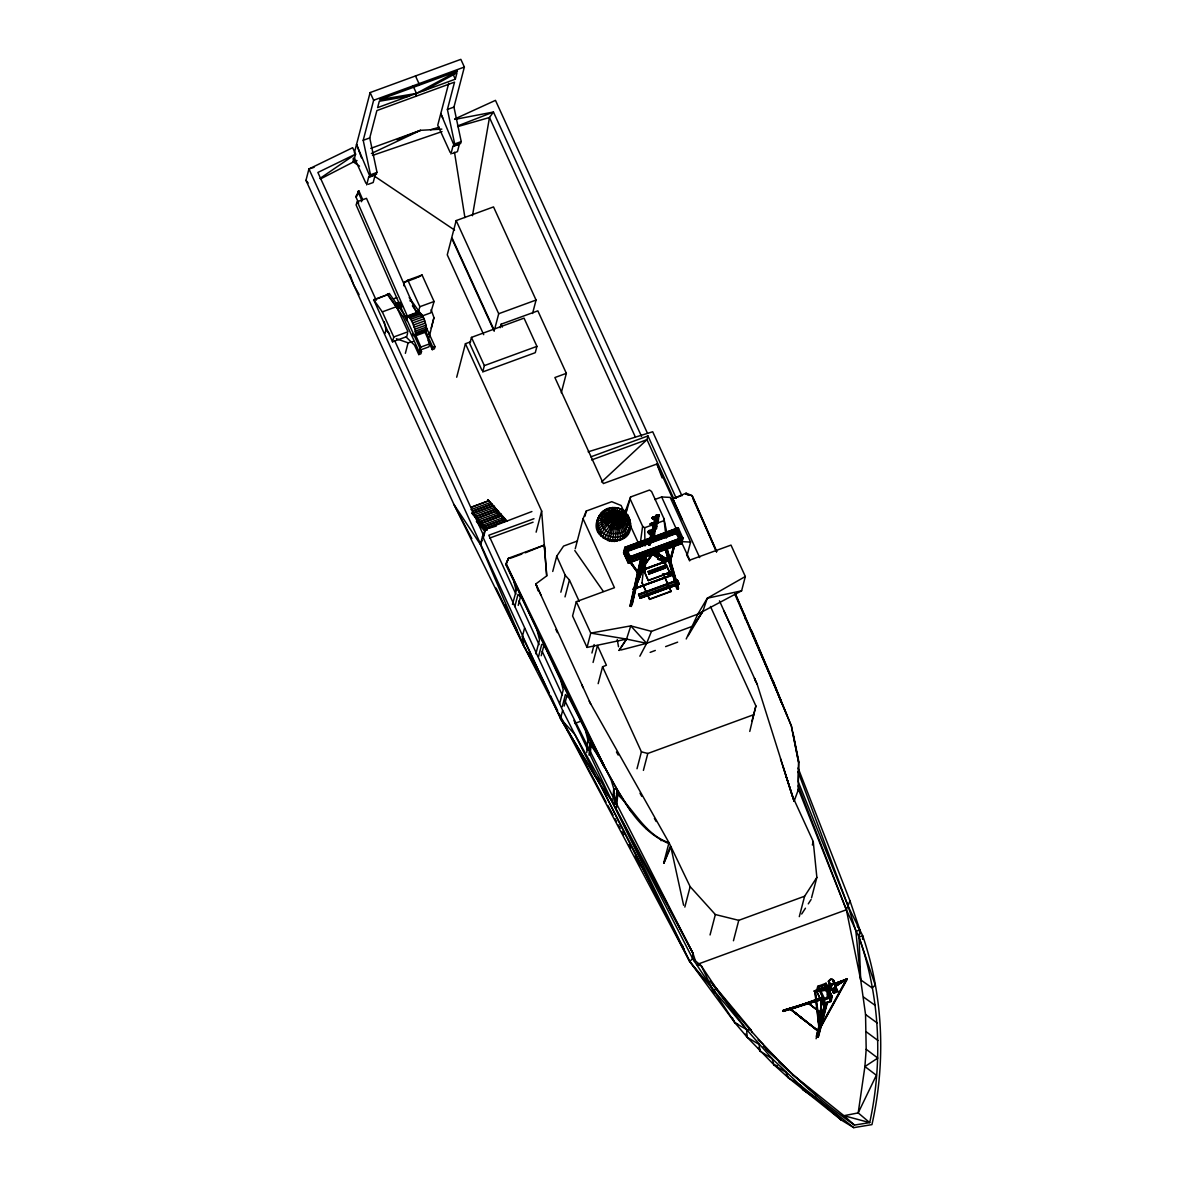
<?xml version="1.0" encoding="UTF-8"?>
<svg xmlns="http://www.w3.org/2000/svg" width="1187" height="1187" viewBox="0 0 1187 1187"><rect width="100%" height="100%" fill="white"/><g stroke="black" fill="none" stroke-linecap="round" stroke-linejoin="round"><path stroke-width="1.5" d="M626.588 557.178L624.332 553.572L626.306 557.148M673.296 574.671L662.509 573.885M646.603 592.714L642.033 582.728L644.215 562.341M652.093 553.528L666.219 564.389L669.765 572.757L648.325 580.621L644.675 572.609L646.336 555.635M644.675 572.609L644.719 566.258M653.221 535.471C654.408 534.981 654.215 534.862 653.414 534.491M655.372 526.998C657.197 524.402 655.565 529.016 655.595 526.123M657.034 521.093C658.236 520.381 657.924 520.826 657.435 519.817M657.732 515.87C660.373 514.995 656.752 514.713 655.966 516.033C657.702 516.345 659.408 515.989 657.865 515.544M658.933 515.44L651.722 518.036L658.043 522.651L651.722 518.036M834.283 982.821C824.787 992.451 830.307 969.987 834.238 982.91M828.749 983.192L828.793 981.486M798.45 789.355L846.361 909.791L858.987 937.092C879.879 996.709 883.113 1061 869.715 1122.62L858.201 1112.902L864.908 1066.549L866.184 1049.263L865.546 1014.499L860.679 979.854L846.361 909.791L798.228 785.779M673.771 574.775L668.593 572.179M819.03 1028.506L820.054 1028.461L815.276 990.863L814.445 991.323L847.192 979.26L833.2 984.008M814.445 991.323L847.028 978.874L835.307 986.649M673.608 574.879L633.22 589.256L673.326 574.315M735.332 593.915L773.36 681.65L791.388 726.043L798.569 762.336L798.257 781.729L848.364 906.779L862.697 935.742C883.425 996.576 885.947 1062.039 871.941 1124.623L853.75 1127.65L841.301 1120.038L788.287 1077.707L773.969 1064.813L747.216 1037.304L734.887 1022.734L689.766 961.589L562.653 710.39L482.545 536.227L485.587 529.179L531.895 511.538M798.109 790.542L798.777 761.49L793.109 733.343M670.032 561.54L656.559 552.623M677.317 534.61L677.614 534.447M789.889 1009.677L821.552 998.297L808.065 1002.852L822.873 1014.722M862.578 939.332L862.697 935.742L858.987 937.092L860.679 979.854L872.267 987.985L875.205 985.032L858.987 937.092L859.981 930.296L849.996 900.859L798.079 767.989M829.921 989.498L814.534 991.427L815.276 990.863M403.892 285.785L404.025 282.491L407.853 280.191L422.068 274.998L434.071 301.498L430.718 312.864L421.251 316.321M638.754 571.451L638.265 570.65M655.476 552.178L655.432 551.421L670.151 562.267L674.676 544.655M674.854 544.892L670.21 561.985L669.394 561.97L674.112 544.625L670.195 562.015L669.364 561.911M669.587 562.074L670.418 561.807M616.112 802.931L692.926 953.206L692.6 958.488L734.887 1022.734L746.608 1029.559L772.04 1058.552L800.261 1085.244L853.75 1127.65M669.067 559.581L652.909 553.572M669.29 559.656L653.028 553.276M669.513 559.7L653.132 553.097M622.255 511.241L622.359 509.92C615.4 505.721 605.296 507.131 600.548 513.971L603.456 510.885C613.783 513.808 624.407 524.342 626.691 535.085C618.175 544.67 600.325 540.263 597.18 527.859C603.916 519.164 616.81 517.013 627.196 516.167L628.947 517.131C641.395 554.388 577.416 543.231 601.705 512.517C612.388 513.704 625.267 522.399 628.22 533.111L625.534 536.539L623.22 536.806M638.547 594.361L640.253 598.337L678.89 584.197L678.563 582.431L677.258 580.087L638.621 594.242L640.327 598.248M648.072 571.496L649.23 574.004L648.072 571.496L664.75 565.368L665.447 566.807L665.714 567.905L649.23 574.004M586.779 752.513L587.802 739.649L585.606 730.895L505.855 564.656L508.451 558.231L544.24 545.115L545.367 551.97M589.004 755.08L589.894 744.056L587.802 739.649M590.236 754.62L591.111 743.596L589.894 744.056C614.97 777.144 627.211 825.9 668.771 843.527M612.729 801.492L613.753 788.628L611.142 780.022L506.122 563.795L508.451 558.231M615.474 804.311L617.255 789.8L593.47 747.513L585.606 730.895L604.153 767.128M616.661 807.442L617.833 792.753L616.35 793.287C633.873 809.178 644.927 834.862 668.993 842.696L589.256 701.25M638.591 571.526L668.251 560.576L638.517 571.288L643.428 561.718L638.235 570.799L639.289 570.724L638.769 571.526M643.888 561.881L638.591 571.184L638.873 570.487M638.843 571.155L644.778 556.955M641.025 564.997L638.398 570.977L645.728 555.368M643.933 562.252L643.354 561.748M821.463 999.172L818.941 1029.396L821.79 999.335M819.52 1027.779L821.923 999.187M824.164 1003.89L823.526 1014.277M615.593 804.356L617.255 789.8L613.753 788.628L614.925 804.474M412.26 334.2L414.5 336.218L415.42 334.333C416.785 329.704 406.696 307.863 406.963 320.846M633.116 588.975L673.296 574.256M641.084 564.997L638.487 571.081L668.014 560.353M666.1 573.603L673.771 574.315L664.201 573.825M846.717 978.978L834.995 986.204M654.274 537.117L655.269 529.506C634.333 529.936 667.465 544.21 648.043 532.162M654.556 522.206L650.135 524.15L656.456 528.749L657.45 521.152M658.043 522.651L659.037 515.039L651.811 517.695M626.039 513.11L630.609 496.967L649.526 490.038L651.574 491.522L663.874 518.467L667.613 536.494M666.189 538.201L663.874 518.467M639.986 545.501L642.612 526.256L630.312 499.312M658.31 559.211L669.216 559.67M669.943 561.955L674.528 544.596M670.403 561.955L656.752 552.474M597.046 527.325L597.061 520.47L600.236 514.401C610.934 513.6 622.611 520.351 629.14 528.645L629.392 530.93M619.866 510.069L620.074 508.808L613.264 522.948L607.165 540.248L609.584 541.035L617.655 508.021M472.471 215.708L489.474 117.513L493.451 112.023L641.573 436.46M668.875 559.938L652.835 553.81L638.799 572.579L652.657 553.661M829.921 985.269L814.297 990.922L829.906 990.092L814.297 990.863L829.505 989.632M749.769 731.429L755.896 705.939L710.449 606.453M637.434 573.573L652.509 553.602M691.976 496.507L692.155 495.691L686.116 493.169L672.257 499L680.774 495.884M829.98 985.403L814.49 990.997M630 605.83L640.98 557.608M630.208 606.127L641.114 557.935M630.356 606.245L641.796 556.406M630.534 606.349L641.974 556.51M630.727 606.409L642.375 556.614M631.143 606.438L642.582 556.614M631.336 606.409L642.775 556.584M631.929 604.569L643.102 556.421M632.285 604.213L642.939 557.623M429.115 337.153L433.952 317.597L431.148 309.703M656.277 521.701L656.663 522.547L656.99 521.672M834.402 982.287L832.725 984.335L828.986 983.697M833.645 991.264C834.476 992.124 835.04 990.388 833.838 990.477M833.942 989.572C832.873 989.913 833.051 988.489 834.149 988.801M835.885 988.875C834.773 989.186 834.965 987.569 836.093 988.088M835.544 990.67C837.621 988.816 835.144 991.011 836.523 991.249M835.752 989.884L836.969 989.824M798.569 762.336L791.388 726.043L751.846 631.039L749.561 628.709M407.571 333.384L406.74 336.618L392.526 341.811L393.758 336.974L382.303 311.884L373.682 299.717L387.897 294.51L396.517 306.676L407.987 331.766L393.758 336.974M703.223 978.637L689.766 961.589L565.472 727.156L523.882 646.158L453.938 504.46L305.964 180.365L308.932 168.969L352.658 147.692L355.596 154.117L353.385 161.981L320.46 178.955M354.364 152.752L370.121 92.571L460.853 59.35L464.369 67.051L453.953 107.082L461.224 141.579L459.384 144.161L452.855 146.55L450.912 154.043M366.664 184.89L368.608 177.397L370.492 174.801L363.207 140.303L373.638 100.272L370.121 92.571M368.608 177.397L375.151 175.008L377.021 172.412L369.75 137.915L376.873 110.584L454.532 82.14L447.41 109.471L454.695 143.968L452.855 146.55M375.151 175.008L373.193 182.501L368.296 184.297M415.702 96.355L416.474 93.402L412.957 85.701M418.551 85.434L419.011 83.669L415.495 75.968M392.526 341.811L373.682 299.717M387.244 294.317L387.021 295.133L389.351 293.53L387.244 294.317L403.135 316.751L419.397 352.346L418.788 354.587L420.895 353.815L421.519 351.575L405.257 315.965L389.351 293.53M387.897 294.51L373.534 300.237M448.701 83.327L437.751 125.228L450.17 152.44M385.063 333.339L385.968 329.838L384.232 321.707M408.936 96.162L379.291 101.266L377.629 107.616L455.304 79.188L456.965 72.837L423.996 90.642M459.384 144.161L457.44 151.654L452.544 153.449M405.36 353.34L408.091 342.835L413.15 341.544M532.562 313.487L536.064 300.044L493.525 206.909L456.179 220.589L451.802 237.385L494.326 330.52M431.222 328.102L433.952 317.597M456.698 377.229L465.423 343.711L470.631 341.826M471.447 337.39L484.341 365.611L482.694 371.946L535.278 352.687L536.925 346.367L524.046 318.131L471.447 337.39L469.8 343.726L481.937 370.285M494.756 328.844L498.703 313.724L456.179 220.589M500.187 327.731L501.107 324.199L537.845 310.846L566.347 373.341L561.288 392.734M473.732 515.039L494.934 507.279L496.211 510.365M478.035 520.054L499.193 512.487M481.403 526.271L479.474 521.716L500.677 513.956L501.997 516.849M484.326 529.402L482.337 525.055M483.777 526.731L504.979 518.971L483.777 526.731L485.097 529.625M490.572 502.457L471.002 509.624M482.545 536.227L480.394 544.492L523.882 646.158L536.999 670.18M483.435 537.459L485.587 529.179L496.27 526.093M494.771 508.704L493.495 505.603L472.292 513.363M501.953 517.057L500.677 513.956M502.116 515.633L480.854 523.586L502.116 515.633L503.377 518.719M503.496 517.502L482.293 525.262M512.458 604.406L517.117 587.58M514.802 606.646L517.992 594.39L521.583 597.847M536.123 532.162L541.643 510.989L465.423 343.711M518.229 605.4L520.514 596.631M526.375 649.868L523.882 646.158L522.369 636.455L524.535 628.175M552.741 571.451L556.703 556.243L563.573 546.079L577.431 541.005M535.871 653.844L539.521 639.823L537.31 631.069M538.512 656.708L541.702 644.452L543.453 644.823L545.293 647.909M541.213 655.728L544.403 643.458M560.843 592.209L565.249 575.294L556.703 556.243M575.25 548.765L583.069 518.749L586.274 511.033L611.765 501.686L621.098 505.484L624.317 512.443M584.894 516.33L586.274 511.033M565.012 596.898L569.419 579.998L565.249 575.294M583.069 518.749L614.451 587.699L576.303 601.661L572.579 615.979L587.031 647.419L626.543 639.096L646.648 643.309L693.015 626.068L702.912 611.142L707.274 598.233L745.332 576.511L730.999 545.1L689.825 560.101L680.448 539.981M559.581 703.906L563.231 689.884L561.021 681.13L506.122 563.795M562.237 706.799L565.427 694.529L569.018 697.986L604.376 766.283L561.021 681.13M695.582 961.351L692.926 953.206L611.691 800.706L600.014 784.221L560.501 718.654L562.653 710.39M564.196 706.072L566.941 695.552M587.031 647.419L590.755 633.101L576.303 601.661M590.829 456.847L647.968 435.926L646.989 439.65L601.497 482.011M591.927 653.013L594.138 644.556M593.07 662.45L597.476 645.55L606.409 665.269L602.566 666.753L598.159 683.667M628.294 563.217L623.561 552.83L625.03 547.088L629.748 557.43L628.294 563.217L681.486 543.735L682.97 538.097L629.689 557.608M630.223 556.599L628.042 562.074L623.991 553.216L625.341 548.038L678.534 528.571M625.504 547.237L625.831 547.964L625.504 547.237L678.207 527.948M623.991 553.216L625.371 548.706M625.727 546.999L630.564 557.356M676.798 531.435L625.03 551.05M626.855 548.127L677.243 529.669L677.525 530.574L625.386 549.67L677.569 530.396M624.822 552.919L625.727 549.462M628.042 562.074L629.392 556.911L682.584 537.429L680.848 543.631L629.214 562.534L628.873 561.777M630.252 557.608L629.971 556.718L630.252 557.608L682.926 538.275L678.252 527.755L624.97 547.281L630.06 558.854L629.303 559.136M654.705 499.534L661.663 496.982L682.065 541.554L629.436 560.709M677.762 529.654L682.48 539.981L629.852 559.136M629.214 562.534L630.505 557.148M648.74 532.577C649.69 532.37 649.719 531.984 649.052 531.361M650.921 524.209C652.672 522.043 650.862 525.529 651.233 522.992M652.509 518.111C653.518 517.888 653.473 517.591 652.82 516.879M648.977 532.8L649.363 531.272M651.544 522.903L651.648 523.897M652.761 518.333L653.132 516.805M649.319 532.844L649.675 531.39M651.604 524.446L651.856 523.022M653.087 518.378L653.443 516.909M649.601 532.711L649.868 531.642M651.782 524.342L652.049 523.274M653.369 518.229L653.636 517.176M642.108 568.707L643.621 563.053M644.407 560.056L645.327 556.525M648.562 544.136L656.07 515.292M641.766 571.051L645.372 556.718M648.517 545.085L656.337 515.01M641.885 571.214L645.58 557.059M648.695 544.996L656.53 514.921M642.226 571.451L645.728 557.193M649.096 544.937L656.322 516.508M642.419 571.526L643.799 566.214M644.719 562.668L645.639 559.136M649.334 544.981L656.708 516.686M642.627 571.555L643.547 568.009M644.927 562.697L645.847 559.166M649.541 545.011L656.901 516.716M642.835 571.54L643.755 567.994M645.135 562.697L646.054 559.151M649.749 545.011L657.108 516.701M645.327 562.638L646.247 559.107M649.942 544.952L657.494 516.568M650.743 542.978L658.192 514.906M654.319 530.233C655.046 531.687 654.26 528.527 654.749 530.337M656.96 520.885L657.183 520.01M653.399 535.723L653.666 534.284M655.506 527.28L655.847 525.93M656.545 522.532L657.331 521.657M654.705 530.886L655.046 529.521M658.473 516.419L658.815 515.054M654.942 530.693L655.269 529.506M657.168 522.235L657.746 520.781M658.755 516.122L659.037 515.039M654.037 535.752L654.274 534.447M656.218 527.384L656.456 526.078M657.702 521.33L658.043 519.965M642.033 582.728L649.63 599.376L671.085 591.527L663.578 574.523L671.085 591.527M654.185 535.604L654.408 534.729M656.366 527.236L656.589 526.36M657.954 521.138L658.177 520.262M656.456 528.749L650.224 523.793M648.325 580.621L644.764 572.238M656.589 570.279L657.806 569.849L657.272 568.692L656.07 569.137L656.322 571.303L655.803 570.161M661.204 559.893L666.115 564.76L669.765 572.757M688.935 495.261L685.893 494.015L686.116 493.169M681.234 542.607L676.1 533.26L677.495 528.037L682.377 538.527M676.456 534.016L677.792 528.838M678.252 527.755L676.753 533.364L623.561 552.83M680.492 542.874L681.842 537.696M629.392 560.887L629.11 559.997L681.249 540.901L629.065 560.175M629.807 559.314L629.525 558.424L681.664 539.328L629.481 558.602M680.848 543.631L682.213 538.364M687.036 555.709L690.582 542.073L670.18 497.398L661.663 496.982M637.004 768.746L641.41 751.831L602.566 666.753M631.217 811.745L617.255 789.8M643.399 770.378L647.805 753.478L754.175 714.529M646.247 828.823L646.455 827.977M661.085 840.722L661.307 839.877M663.681 863.068L669.008 842.651L690.151 886.659L715.36 914.539L738.759 920.34L804.623 896.215L816.864 877.401L813.243 841.583L792.382 796.002L757.172 684.276L719.456 600.83M639.852 656.203L646.648 643.309L630.772 625.89L626.543 639.096L590.755 633.101L630.772 625.89L651.455 631.365L697.822 614.124L741.608 590.814L745.332 576.511M684.825 907.076L690.151 886.659M751.935 721.162L755.896 705.939M710.049 934.955L715.36 914.539M733.447 940.757L738.759 920.34M812.353 844.996L813.243 841.583M799.296 916.646L804.623 896.215M811.537 897.817L816.864 877.401M817.754 986.308L816.522 991.071L822.665 1004.543L831.004 1001.487L832.25 996.724L826.093 983.266L817.754 986.308L824.075 999.929L831.301 997.288L825.558 984.691L824.461 988.86L826.36 984.186L818.155 987.183L817.012 991.605L822.368 1003.327L824.416 998.801M817.888 986.976L818.911 986.382L817.888 986.976L823.452 999.157L822.368 1003.327M817.932 988.979L818.659 986.204L824.876 999.424L823.719 1003.831L830.217 1001.457L831.301 997.288M825.9 983.548L831.998 996.561L831.123 996.887L825.217 983.578L824.461 988.86M826.093 983.266L824.861 988.014L826.389 991.382M823.674 999.068L831.85 995.863L830.217 1001.457M822.665 1004.543L823.897 999.78L832.25 996.724M828.63 982.094L828.927 980.952M828.763 981.56L829.164 980.462M829.016 981.07L829.52 980.032M829.357 980.64L829.965 979.676M830.485 979.423L829.802 980.299M816.285 1036.37L824.965 1002.792M827.176 994.513L830.069 983.415M816.76 1035.42L824.935 1004.024M827.665 993.564L830.381 983.103M816.107 1038.729L825.648 1002.11M827.013 996.887L830.188 984.676M817.65 1033.506L819.475 1026.532M820.38 1023.046L825.366 1003.876M817.175 1037.349L826.256 1002.466M827.621 997.243L830.989 984.424M817.65 1037.364L826.731 1002.496M828.096 997.258L831.568 984.513M832.77 979.542L833.719 980.225M818.095 1037.201L827.176 1002.332M827.992 997.703L831.716 984.898M818.407 1036.889L827.591 1001.813M828.407 998.534L832.191 983.949M834.06 980.685L834.253 982.361M833.867 983.934L834.416 981.738M829.817 1000.596L830.915 996.427L823.452 999.157M832.784 989.75L833.066 988.296M832.962 989.943L833.155 989.157M833.2 988.919L833.408 988.133M833.066 990.003L833.274 989.216M833.319 990.062L833.526 989.29M833.704 989.038L833.897 988.252M831.998 996.561L831.182 996.635M833.689 989.973L834.135 988.548M833.689 991.724L833.971 990.27M833.971 991.991L834.06 991.13M834.238 990.878L834.446 990.106M834.728 989.038L835.01 987.584M833.689 993.341L828.363 981.263L833.689 993.341L837.859 991.59L832.458 979.765M834.224 992.05L834.431 991.264M834.491 990.952L834.698 990.166M835.099 988.445L835.01 989.29L835.218 988.519M835.144 988.207L835.351 987.421M834.609 991.011L834.802 990.225M834.595 991.946L834.98 990.418M835.262 989.364L835.47 988.578M835.633 988.326L835.737 987.48M835.633 989.261L836.019 987.732M835.574 990.908L836.019 989.483M835.915 991.279L836.004 990.418M836.182 990.181L836.375 989.394M836.167 991.338L836.36 990.551M836.627 989.454L836.434 990.24L836.746 989.513M837.859 991.59L832.384 980.032M425.406 325.594L435.006 346.634L434.397 348.874L432.276 349.646L432.899 347.405L425.51 331.232M638.665 571.095L645.268 559.374L643.621 562.46M849.996 900.859L846.361 909.791L696.65 964.601M418.417 311.573L419.857 306.706L407.853 280.191M635.401 587.224L642.36 566.318L635.104 587.105L640.965 573.113M635.253 587.164L642.597 566.392M635.609 587.253L645.372 559.715M625.312 511.493L630.609 496.967M645.194 559.611L642.315 566.451L645.12 560.071M645.105 559.581L642.39 566.496M666.026 573.84L673.593 574.389M798.332 789.711L794.118 801.18L785.616 775.066M614.688 508.793L615.148 507.591L615.281 518.155L613.115 537.518L612.091 541.465L609.643 540.634M663.889 863.083L670.432 846.108M358.652 203.17L355.803 196.656L358.919 190.929L362.48 199.06L361.441 201.731M357.376 194.935L358.919 190.929M416.756 313.279L366.501 198.333L357.317 201.701L356.085 204.891L406.34 319.822M415.702 335.224L420.881 347.064L419.649 350.239L428.833 346.886L430.05 343.696L424.887 331.87M651.455 631.365L646.648 643.309L620.801 650.046M635.802 587.268L637.196 583.87M641.203 573.113L635.193 587.402L641.292 573.143M635.505 587.491L641.47 573.306M635.772 587.342L637.182 583.945M505.855 564.656L508.229 559.062M644.615 556.762L638.71 570.546M639.11 570.917L645.787 555.412M663.934 863.157L670.863 847.028L683.608 905.251M482.219 540.263L480.394 544.492L453.938 504.46L471.803 538.616M820.573 999.098L783.91 1010.953M418.121 312.537C423.7 312.374 426.044 324.734 426.771 330.179L425.851 332.063L414.5 336.218M612.032 508.733L612.611 507.546L613.308 508.006C630.282 505.647 633.799 533.527 615.89 533.557C598.901 535.916 595.399 508.051 613.308 508.006C615.949 518.764 617.195 530.708 614.629 541.509L611.78 541.005M686.22 638.962L697.822 614.124L707.274 598.233L741.608 590.814M628.116 532.577L627.003 534.654L624.466 535.218M819.52 1028.343L846.42 979.23M820.009 1028.55L846.732 979.26M819.831 1028.654L847.206 979.32M638.443 571.14L643.755 561.763M818.585 1031.503L790.156 1008.995L818.778 1031.221M609.406 509.06L610.118 507.858L611.186 508.273C616.112 518.051 619.644 530.455 617.121 541.198L613.931 541.049M688.074 635.861L702.912 611.142L696.368 621.113M677.258 580.087L677.584 581.853M643.176 561.985L645.016 559.314M643.695 562.445L645.461 559.641M801.685 914.005L805.454 908.203M808.273 903.871L811.092 899.523M619.08 650.491L626.543 639.096L619.124 650.298M606.883 509.772L607.729 508.526L609.139 508.852C615.474 517.324 622.255 527.31 622.715 538.201L621.751 539.506M604.524 510.855L605.489 509.549L607.24 509.713C615.044 516.76 623.724 525.886 624.837 536.791L623.783 538.171M639.007 572.624L652.895 553.973M597.847 518.125L599.123 516.479C609.643 514.357 622.433 518.764 629.882 526.42L630.178 528.586M599.02 515.944L600.236 514.401M815.35 1098.331L803.213 1089.963L800.261 1085.244L788.287 1077.707L785.824 1072.202L773.969 1064.813L772.04 1058.552L760.259 1051.341L758.968 1044.323L747.216 1037.304L746.608 1029.559L689.766 961.589L692.6 958.488L611.691 800.706L589.642 753.849M428.077 334.259L430.48 331.915M818.526 1031.429L804.371 1020.167L818.674 1031.266M673.489 574.567L633.22 589.256M541.643 510.989L546.732 575.873L535.827 583.93L538.156 590.903M319.971 178.451L355.596 154.117L317.879 172.471L376.22 300.252M835.084 986.397L847.117 979.052L833.259 984.216M835.129 986.471L846.924 978.919M823.184 1014.306L819.52 1011.458M418.239 277.283L422.068 274.998M356.649 160.438L353.385 161.981L353.207 158.405M371.397 153.494L420.51 130.333L441.831 129.116M454.666 119.012L495.469 100.361L647.479 433.3M620 539.343L618.101 540.204L619.51 540.53L620.356 539.284L620.534 536.598L618.917 528.052L615.281 518.155L622.359 509.92L627.76 515.01L629.199 518.823M396.873 139.74L420.51 130.333L370.745 148.375M457.559 125.97L493.451 112.023L454.784 119.412M650.164 652.375L655.313 650.446M665.61 646.618L677.643 642.152M566.347 373.341L554.893 377.54L603.308 483.569L656.915 464.013L699.692 557.578M373.638 100.272L464.369 67.051M363.207 140.303L369.75 137.915M447.41 109.471L453.953 107.082M370.492 174.801L377.021 172.412M454.695 143.968L461.224 141.579M376.561 174.163L369.973 176.551L356.53 144.458M460.764 143.345L454.206 145.704L440.822 113.596M355.803 196.656L356.857 196.27M362.48 199.06L361.427 199.446L357.866 191.315M404.025 282.491L416.652 277.862M393.476 298.842L396.755 297.655M396.354 303.442L399.678 302.359M395.33 304.362L399.989 302.67M397.23 304.317L400.331 303.189M397.571 305.014L400.687 303.872M396.354 306.38L401.013 304.673M382.303 311.884L396.517 306.676M398.164 306.632L401.28 305.489M398.357 307.388L401.458 306.246M398.431 308.012L402.393 306.602M419.857 306.706L434.071 301.498M403.135 316.751L405.257 315.965M420.228 314.258L418.759 311.024L416.637 311.81L412.393 305.816M407.082 316.068L418.907 311.706M406.77 316.692L419.545 311.958M408.966 316.795L420.302 312.641M409.812 317.879L421.162 313.724M410.717 319.318L422.068 315.163M411.637 321.054L422.987 316.899M412.527 323.012L423.878 318.858M413.343 325.09L424.694 320.935M414.07 327.226L425.421 323.057M414.664 329.289L426.014 325.134M415.094 331.232L426.445 327.078M415.361 332.939L426.712 328.784M415.42 334.333L426.771 330.179M498.703 313.724L536.064 300.044M420.881 347.064L430.05 343.696M419.397 352.346L421.519 351.575M432.899 347.405L435.006 346.634M484.341 365.611L536.925 346.367M591.586 459.948L646.989 439.65L673.741 498.614M471.254 507.161L489.192 500.588L471.194 507.368M472.485 511.107L492.071 503.941L472.441 511.3M472.248 513.57L493.451 505.81M476.595 518.378L497.813 510.618L476.551 518.585M479.414 521.924L500.632 514.149M533.972 518.719L488.821 535.233L515.9 594.153M489.652 538.082L533.067 522.191M623.412 510.989L626.884 509.713M509.935 558.439L521.865 554.062M525.277 552.816L544.24 545.115L546.717 575.918M650.135 524.15L654.467 522.547M642.612 526.256L644.66 527.74L651.544 525.218M656.708 523.333L663.578 520.811M647.954 532.503L650.847 531.45M624.54 548.987L625.282 548.706L630 559.047M626.795 548.305L677.198 529.862M624.125 550.56L677.406 531.034M624.481 552.148L676.1 533.26M629.926 556.896L682.11 537.622L682.436 538.334M629.644 560.427L628.843 560.887L624.169 550.367L624.926 550.1L629.6 560.62M681.368 541.643L682.124 541.376M638.621 571.585L668.296 560.724M638.74 571.763L645.743 569.196M663.058 562.861L668.266 560.961M648.532 571.778L664.972 565.754M653.28 570.635L658.221 568.84M649.007 572.817L665.447 566.807M648.829 573.499L665.64 567.312M649.052 573.885L665.729 567.757M648.428 580.25L669.869 572.401M638.873 594.405L677.51 580.265M639.214 594.984L677.851 580.844M639.927 596.571L678.563 582.431M640.208 597.343L678.845 583.203M640.342 598.011L678.979 583.87M640.001 598.174L678.964 584.093M649.734 599.005L671.174 591.156M574.656 723.462L581.556 720.939M763.241 1046.251L792.693 1074.621L843.942 1115.706L869.715 1122.62L854.462 1125.068C801.077 1087.826 756.52 1040.361 716.77 989.157L713.12 990.507L701.294 965.803L692.6 958.488L694.632 961.544M819.06 987.065L826.434 984.364M817.012 991.605L817.576 990.373M789.667 1009.158L818.985 998.415M789.726 1009.365L821.508 997.807M789.815 1009.558L821.627 998.015M356.857 160.794L353.385 161.981L359.513 166.106M372.495 155.423L442.024 131.594M670.062 562.297L655.076 552.074M314.095 167.322L308.932 168.969L560.501 718.654L600.014 784.221L684.187 950.045L682.466 945.371M588.144 451.832L652.702 431.756L681.946 495.795M782.886 1010.627L821.567 998.534M782.841 1010.864L821.122 999.113M783.85 1010.627L820.395 999.409L783.539 1010.345M782.96 1011.205L821.241 999.454M783.242 1011.413L821.508 999.662M783.183 1010.315L821.374 998.608M430.48 129.769L439.338 127.202M457.767 126.594L489.474 117.513L635.386 437.068M783.331 1010.36L820.262 999.855M798.079 771.713L848.364 906.779L855.857 931.068L859.981 930.296L860.071 933.902M658.429 559.018L669.468 559.225M658.295 559.374L669.602 559.567M658.31 559.537L669.468 559.923M660.328 559.804L669.364 559.982M682.065 541.658L690.582 542.073M752.143 1032.616L751.045 1029.93L746.608 1029.559L710.063 980.981M641.41 751.831L647.805 753.478M698.193 965.001L701.294 965.803L716.77 989.157M602.343 536.346L600.993 535.99L600.889 534.506C606.023 524.98 614.836 516.79 624.896 512.71L626.246 513.066L626.35 514.55M685.893 494.015L692.155 495.691L716.725 551.48M773.969 1064.813L777.485 1065.792M818.199 1020.241L819.549 1028.669M396.384 338.74L408.091 342.835M652.939 553.498L669.038 559.745M737.988 1024.351L734.887 1022.734L732.364 1017.838M600.043 532.889L598.293 531.924L598.04 530.233C604.228 521.182 616.023 517.087 626.187 514.357L627.76 515.01L627.953 516.582M668.964 571.511L672.198 573.366M668.83 571.704L672.139 573.529M668.741 571.837L672.05 573.677M668.667 571.986L673.504 574.849M664.75 565.368L664.794 566.422M678.89 584.197L678.296 583.44M374.84 176.418L454.576 230.07M653.518 554.952L659.601 559.196M863.632 997.139L875.234 1005.434M865.546 1014.499L877.163 1022.971M866.391 1031.904L878.009 1040.539M866.184 1049.263L877.786 1058.077L864.908 1066.549L876.377 1075.259L858.201 1112.902L843.942 1115.706L854.462 1125.068M804.549 1020.048L790.305 1008.846L804.237 1020.434M790.156 1008.995L818.689 1031.369M630.52 523.66L630.208 521.731C621.113 516.078 607.67 516.775 598.025 521.019L596.69 522.918L597.002 524.951M817.249 1095.675L792.693 1074.621M758.107 1039.782L762.974 1044.234M765.734 1048.982L775.615 1058.032M778.895 1062.083L788.91 1071.267M406.162 337.049L414.515 345.194L418.788 354.587M385.968 329.838L389.499 333.695M560.501 718.654L575.012 734.619L611.691 800.706L689.766 961.589M835.514 1113.658L841.301 1120.038L815.157 1097.292L803.213 1089.963L801.24 1087.292M507.057 521.063L487.738 499.638L506.478 521.271M496.329 512.383L498.674 515.099M502.19 519.149L504.534 521.85M471.907 512.561L487.13 530.129M472.485 514.119L486.536 530.352M479.325 523.957L485.171 530.723M476.402 521.464L484.593 530.93M305.964 180.365L308.205 183.035M713.209 984.483L751.045 1029.93M712.823 984.809L730.139 1006.457M732.453 1009.336L734.753 1012.229M712.185 990.003L714.426 992.836M631.143 562.564L637.805 571.748M630.208 561.303L638.517 573.084M629.911 561.659L638.443 573.113M629.525 561.303L638.517 573.707M629.481 561.57L638.25 573.692M409.218 297.566L418.759 311.024M574.79 550.531L603.322 591.408M786.462 1074.977L788.287 1077.707M857.148 925.86L859.981 930.296M528.141 652.672L530.01 655.832M758.434 1048.136L760.259 1051.341M616.454 752.009L618.204 755.08M640.001 793.198L641.796 796.343M654.393 818.362L656.188 821.508M359.112 294.658L353.711 284.939L349.987 274.538M745.466 1034.07L747.216 1037.304M606.053 802.16L559.211 713.951M607.818 805.424L613.115 815.217M614.881 818.466L616.646 821.73M618.412 824.995L620.178 828.259M621.943 831.523L623.709 834.787M628.991 844.565L630.757 847.83M635.179 855.975L640.461 865.768M528.067 652.702L532.355 660.684M585.77 760.644L587.506 763.924M653.503 877.92L667.213 904.108M668.934 907.387L692.926 953.206M564.611 700.182L612.729 796.329M504.549 604.658L511.018 617.937M515.069 626.217L516.686 629.54M496.121 588.099L523.882 646.158M522.369 636.455L549.017 692.511M550.59 695.819L557.638 710.657M555.887 629.525L557.356 632.626M573.9 720.375L588.069 750.496M724.04 611.216L732.557 629.451M629.585 523.927L640.149 546.895M540.916 594.999L535.827 583.93L590.785 704.217M518.986 600.874L539.091 644.63M542.192 651.366L562.297 695.122M686.561 554.181L689.632 560.917M569.419 579.998L579.256 601.453M677.451 528.215L682.525 539.803L629.258 559.314L624.585 548.795M681.664 539.328L681.932 540.233M677.05 529.743L681.724 540.263M676.649 531.316L681.531 541.806M677.421 534.847L681.486 543.735M453.197 74.558L455.304 79.188M440.763 113.611L442.781 118.017M648.117 596.052L649.63 599.376M625.119 548.765L625.386 549.67M825.351 988.548L830.707 1000.285M827.932 994.751L831.004 1001.487M624.703 550.338L624.985 551.228M823.748 998.831L824.134 999.691M823.333 1002.97L823.719 1003.831M494.148 331.173L451.624 238.038L447.262 254.834L483.702 334.675M354.23 157.663L365.937 183.288M493.495 505.603L494.831 508.496M479.474 521.716L481.462 526.064M394.648 340.61L483.702 535.663M647.968 435.926L676.234 498.258M428.017 340.254L432.276 349.646M682.213 519.817L672.48 498.169L675.388 504.92M356.619 144.413L361.486 157.841M692.659 498.065L716.577 551.792M757.158 684.32L754.472 678.281L755.54 681.323M735.346 593.752L787.085 715.613M501.107 324.199L502.368 327.048M357.317 201.701L407.571 316.632M692.155 495.691L716.488 551.807M734.916 594.331L781.387 701.487M410.005 300.474L410.331 301.261M581.838 684.632L582.98 687.674M773.36 681.65L781.165 702.318M656.915 464.013L662.109 477.901M783.331 767.366L794.118 801.18L780.512 758.894M666.634 546.955L678.578 588.411M666.56 547.652L678.37 588.737M666.293 547.934L676.145 581.749M677.183 585.31L678.222 588.871M666.011 548.26L675.967 581.853M677.005 585.414L678.044 588.975M665.714 548.142L675.774 581.927M676.086 583.737L677.851 589.049M665.506 548.142L674.973 580.473M675.878 583.737L677.436 589.078M665.313 548.097L675.166 581.927M676.204 585.488L677.243 589.049L675.655 584.494M665.284 548.884L674.988 581.853M665.239 549.24L674.617 581.452M675.611 584.835L676.694 588.574M598.055 777.455L600.014 784.221M513.912 581.63L516.108 590.384M744.279 614.035L745.51 619.317M617.255 639.57L618.501 646.722M630.06 521.197L629.763 519.402C619.733 515.529 604.42 517.413 596.72 525.396L597.476 529.654M454.487 152.218L464.903 217.562M630.564 526.138L630.208 521.731M599.48 534.046L600.503 530.114L606.542 524.046L615.281 518.155L621.32 512.458L624.421 511.36L624.436 512.754M815.039 990.73L819.342 1028.832M814.772 990.922L819.03 1028.669M855.857 931.068L860.679 979.854M644.66 527.74L645.016 545.946M604.984 537.815L605.652 539.017L602.818 537.696L603.842 533.764L615.281 518.155L624.911 520.321L630.238 524.105C628.754 545.189 593.277 538.943 598.382 518.704L605.222 516.998L615.281 518.155L604.984 537.815M605.222 516.998C602.269 528.63 621.973 533.482 624.703 521.761C627.656 510.113 607.952 505.261 605.222 516.998M610.073 517.22C618.115 538.601 627.018 501.953 610.073 517.22M475.171 516.716L496.374 508.941L475.171 516.716M485.216 528.408L506.419 520.633L485.216 528.408M808.273 1003.238L823.081 1014.499L808.302 1003.193M804.46 1020.197L790.334 1008.861L804.356 1020.33M457.381 71.205L416.474 93.402L379.706 99.649L457.381 71.205M671.946 574.048L666.426 573.484L671.99 574.093"/></g></svg>
